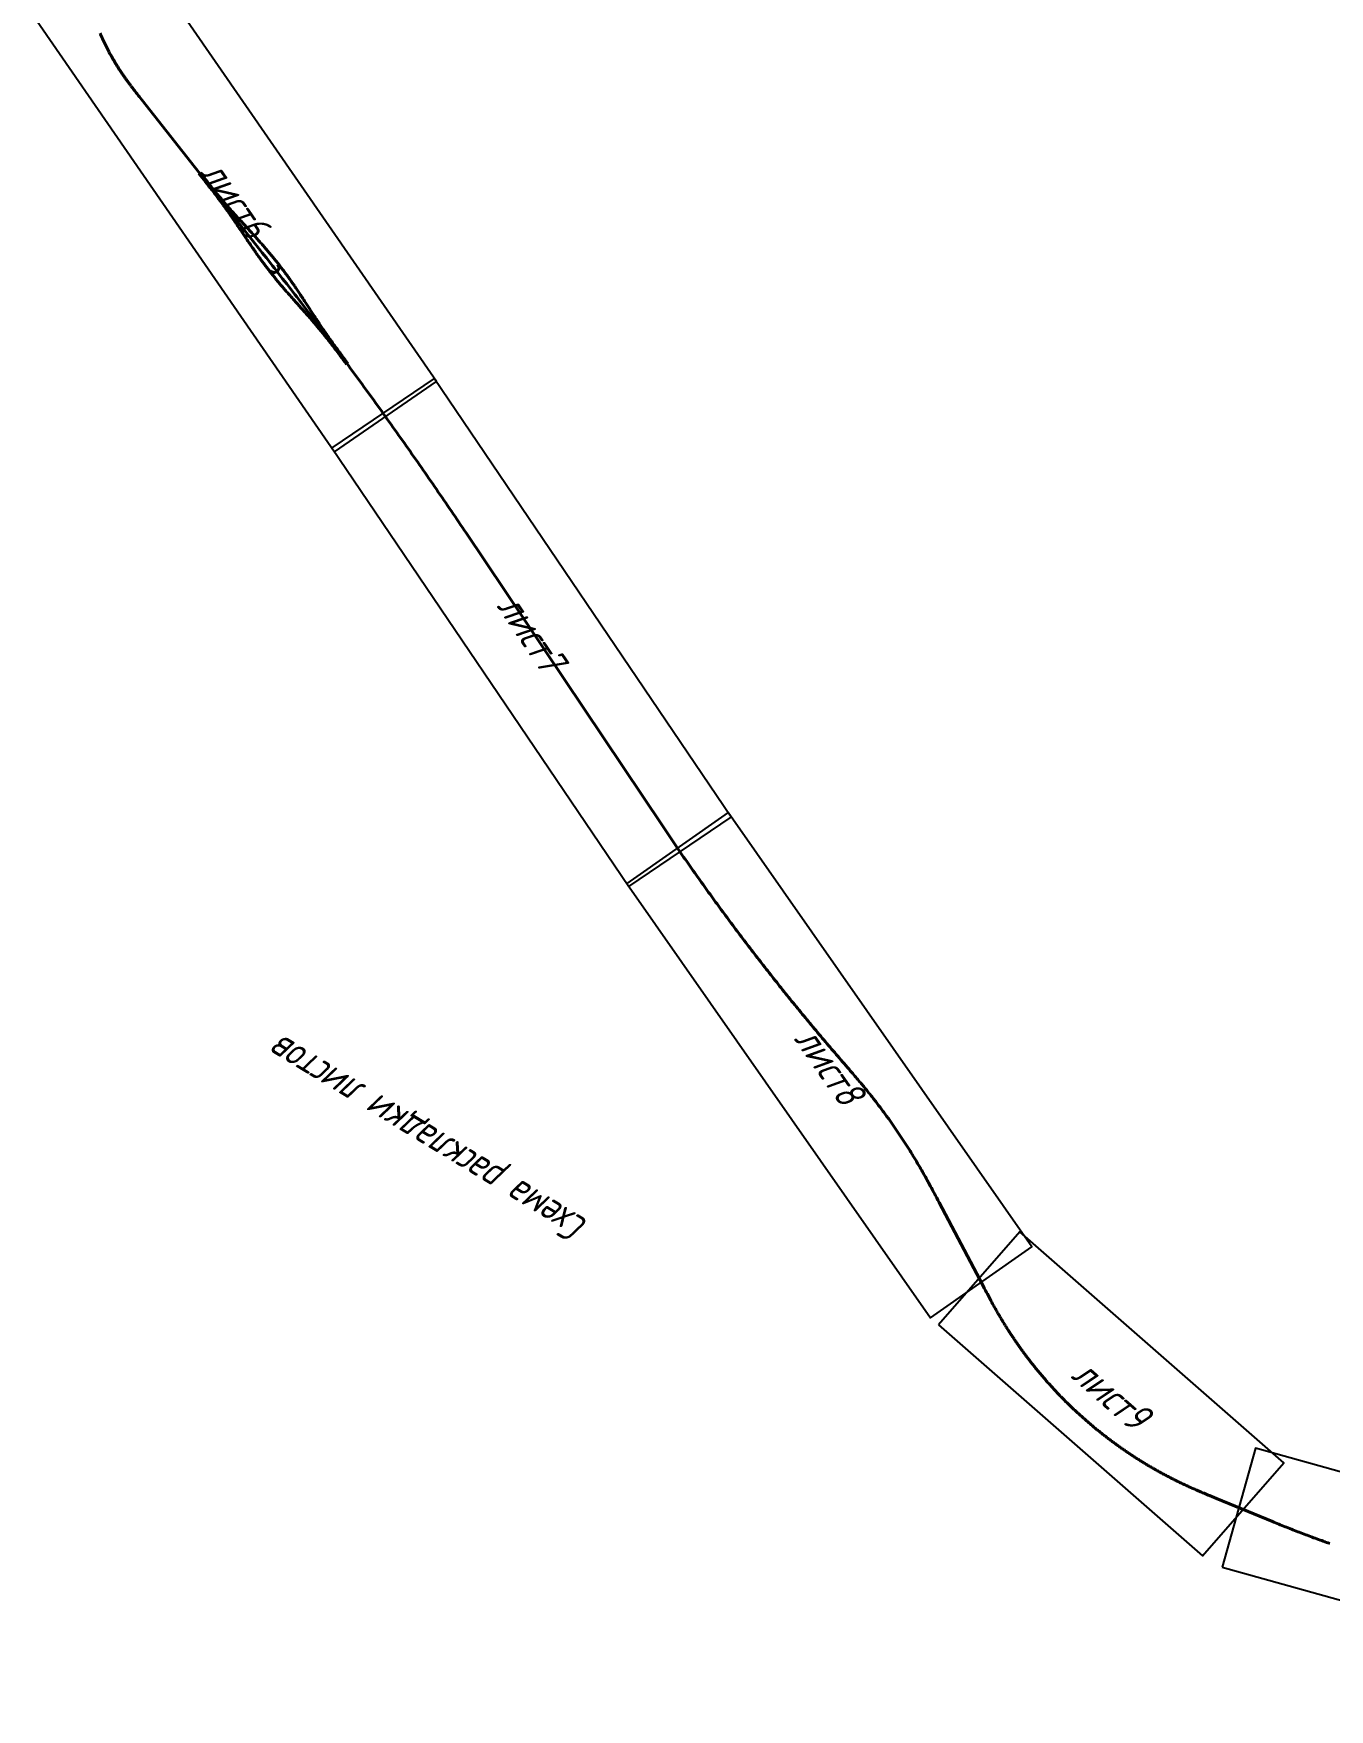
# Model space of a CAD drawing. Header units: metres. Extents: x 6220820 to 6240575, y 5208779 to 5219416.
# Drawn here: x 6236994.4 to 6237037.4, y 5214374.5 to 5214430.1 of the extents above; entities that cross this region are included whole.
import ezdxf
from ezdxf.enums import TextEntityAlignment as Align

# ---------------------------------------------------------------- set-up
doc = ezdxf.new("R2010")
doc.units = ezdxf.units.M
doc.layers.add('1 Этап ПК0+00-178+00.Ситуация.Ось трассы', color=7, linetype='Continuous')
doc.layers.add('1 Этап ПК0+00-178+00.Ситуация.Схема раскладки листов', color=7, linetype='Continuous')
doc.styles.get("Standard").update_dxf_attribs({"font": 'SPDS.shx', "oblique": 15, "height": 2})

# ---------------------------------------------------------------- blocks, each defined once
blk = doc.blocks.new('map2')
at = {"layer": '1 Этап ПК0+00-178+00.Ситуация.Ось трассы', "linetype": 'Continuous', "flags": 128}
for points in [[(-2982.4, 3674.7), (-4674.1, 3200.1), (-4563.3, 2805.4), (-2871.6, 3280)], [(-1760.9, 3475.7), (-2906.4, 3676.9), (-2977.3, 3273.1), (-1831.9, 3071.9)], [(-118.9, 2760.1), (-1726.5, 3469.1), (-1892, 3093.9), (-284.3, 2385)], [(1467, 2032.1), (-129.8, 2765), (-300.8, 2392.4), (1296, 1659.5)], [(3054.9, 1320.1), (1451.6, 2038.8), (1283.9, 1664.6), (2887.2, 946)]]:
    blk.add_lwpolyline(points, close=True, dxfattribs=at)
at = {"layer": '1 Этап ПК0+00-178+00.Ситуация.Ось трассы', "color": 1, "linetype": 'Continuous', "lineweight": 40, "true_color": 0xff0000, "flags": 128}
for points in [[(2836.5, 1255.1), (2834.4, 1256.5), (2832.4, 1258), (2830.3, 1259.4), (2828.2, 1260.9), (2826.2, 1262.3), (2824.1, 1263.8), (2822, 1265.2), (2819.9, 1266.6), (2817.8, 1268), (2815.7, 1269.4), (2813.6, 1270.8), (2811.5, 1272.2), (2809.4, 1273.6), (2807.3, 1275), (2805.2, 1276.4), (2803.1, 1277.8), (2801, 1279.1), (2798.8, 1280.5), (2796.7, 1281.8), (2794.6, 1283.2), (2792.4, 1284.5), (2790.3, 1285.8), (2788.1, 1287.2), (2786, 1288.5), (2783.8, 1289.8), (2781.6, 1291.1), (2779.5, 1292.4), (2777.3, 1293.7), (2775.1, 1295), (2772.9, 1296.2), (2770.8, 1297.5), (2768.6, 1298.8), (2766.4, 1300), (2764.2, 1301.3), (2762, 1302.5), (2759.8, 1303.7), (2757.6, 1305), (2755.4, 1306.2), (2753.2, 1307.4), (2750.9, 1308.6), (2748.7, 1309.8), (2746.5, 1311), (2744.3, 1312.2), (2742, 1313.3), (2739.8, 1314.5), (2737.5, 1315.7), (2735.3, 1316.8), (2733.1, 1318), (2730.8, 1319.1), (2728.5, 1320.3), (2726.3, 1321.4), (2724, 1322.5), (2721.8, 1323.6), (2719.5, 1324.7), (2717.2, 1325.8), (2714.9, 1326.9), (2712.7, 1328), (2710.4, 1329.1), (2708.1, 1330.1), (2705.8, 1331.2), (2703.5, 1332.3), (2701.2, 1333.3), (2698.9, 1334.4), (2696.6, 1335.4), (2694.3, 1336.4), (2692, 1337.4), (2689.7, 1338.4), (2687.5, 1339.4), (2685.2, 1340.4), (2682.9, 1341.4), (2680.6, 1342.4), (2678.3, 1343.3), (2676, 1344.3), (2673.6, 1345.3), (2671.3, 1346.2), (2669, 1347.2), (2666.7, 1348.1), (2664.4, 1349.1), (2662.1, 1350), (2659.2, 1351.2), (2656.3, 1352.3), (2653.4, 1353.5), (2650.4, 1354.6), (2647.5, 1355.7), (2644.6, 1356.9), (2641.7, 1358), (2638.8, 1359.1), (2634.9, 1360.6), (2631, 1362.1), (2627.1, 1363.6), (2623.2, 1365), (2619.3, 1366.5), (2615.4, 1368), (2609.6, 1370.2), (2603.7, 1372.4), (2009.3, 1594.7), (1999, 1598.5), (1988.8, 1602.4), (1978.5, 1606.2), (1968.3, 1610.1), (1958, 1613.9), (1947.8, 1617.8), (1937.6, 1621.7), (1927.3, 1625.6), (1917.1, 1629.5), (1906.9, 1633.4), (1896.7, 1637.3), (1886.5, 1641.2), (1876.2, 1645.1), (1866, 1649.1), (1855.8, 1653), (1845.6, 1657), (1835.4, 1660.9), (1825.2, 1664.9), (1815, 1668.9), (1804.8, 1672.8), (1794.6, 1676.8), (1784.4, 1680.8), (1774.2, 1684.8), (1764, 1688.8), (1753.9, 1692.9), (1743.7, 1696.9), (1733.5, 1700.9), (1723.3, 1704.9), (1713.2, 1709), (1703, 1713), (1692.8, 1717.1), (1682.7, 1721.2), (1672.5, 1725.3), (1662.4, 1729.3), (1652.2, 1733.4), (1642.1, 1737.5), (1631.9, 1741.6), (1621.8, 1745.7), (1611.6, 1749.9), (1601.5, 1754), (1591.4, 1758.1), (1581.2, 1762.3), (1571.1, 1766.4), (1561, 1770.6), (1550.9, 1774.7), (1540.7, 1778.9), (1530.6, 1783.1), (1520.5, 1787.3), (1510.4, 1791.5), (1500.3, 1795.7), (1490.2, 1799.9), (1480.1, 1804.1), (1470, 1808.3), (1459.9, 1812.6), (1449.8, 1816.8), (1439.7, 1821), (1429.6, 1825.3), (1419.5, 1829.6), (1409.5, 1833.8), (1399.4, 1838.1), (1389.3, 1842.4), (1379.3, 1846.7), (1369.2, 1851), (1359.1, 1855.3), (1349.1, 1859.6), (1339, 1863.9), (1329, 1868.2), (1318.9, 1872.6), (1308.9, 1876.9), (1298.8, 1881.3), (1288.8, 1885.6), (1278.7, 1890), (1268.7, 1894.3), (1258.7, 1898.7), (1248.6, 1903.1), (1238.6, 1907.5), (1228.6, 1911.9), (1218.6, 1916.3), (1208.6, 1920.7), (1198.5, 1925.1), (1188.5, 1929.6), (1178.5, 1934), (1168.5, 1938.5), (1158.5, 1942.9), (1148.5, 1947.4), (1138.5, 1951.8), (1128.5, 1956.3), (1118.6, 1960.8), (1108.6, 1965.3), (1098.6, 1969.8), (1088.6, 1974.3), (1078.6, 1978.8), (1068.7, 1983.3), (1058.7, 1987.8), (1048.7, 1992.3), (1038.8, 1996.9), (1028.8, 2001.4), (1018.9, 2006), (1008.9, 2010.5), (999, 2015.1), (989, 2019.7), (979.1, 2024.3), (969.2, 2028.9), (959.2, 2033.5), (949.3, 2038.1), (939.4, 2042.7), (-118.5, 2534.6), (-125.8, 2537.9), (-133, 2541.3), (-140.2, 2544.6), (-147.4, 2547.9), (-154.7, 2551.2), (-161.9, 2554.6), (-169.1, 2557.9), (-176.4, 2561.2), (-183.6, 2564.5), (-190.9, 2567.8), (-198.1, 2571), (-205.4, 2574.3), (-212.6, 2577.6), (-219.9, 2580.8), (-227.2, 2584.1), (-234.4, 2587.3), (-241.7, 2590.6), (-249, 2593.8), (-256.2, 2597), (-263.5, 2600.2), (-270.8, 2603.4), (-278.1, 2606.6), (-285.4, 2609.8), (-292.7, 2613), (-300, 2616.2), (-307.3, 2619.4), (-314.6, 2622.5), (-321.9, 2625.7), (-329.2, 2628.8), (-336.5, 2632), (-343.8, 2635.1), (-351.1, 2638.2), (-358.4, 2641.4), (-365.8, 2644.5), (-373.1, 2647.6), (-380.4, 2650.7), (-387.8, 2653.8), (-395.1, 2656.8), (-402.4, 2659.9), (-409.8, 2663), (-417.1, 2666.1), (-424.5, 2669.1), (-431.8, 2672.2), (-439.2, 2675.2), (-446.5, 2678.2), (-453.9, 2681.3), (-461.3, 2684.3), (-468.6, 2687.3), (-476, 2690.3), (-483.4, 2693.3), (-490.7, 2696.3), (-498.1, 2699.3), (-505.5, 2702.2), (-512.9, 2705.2), (-520.3, 2708.2), (-527.7, 2711.1), (-535.1, 2714), (-542.5, 2717), (-549.9, 2719.9), (-557.3, 2722.8), (-564.7, 2725.8), (-572.1, 2728.7), (-579.5, 2731.6), (-586.9, 2734.5), (-594.3, 2737.3), (-601.7, 2740.2), (-609.2, 2743.1), (-616.6, 2746), (-624, 2748.8), (-631.4, 2751.7), (-638.9, 2754.5), (-646.3, 2757.3), (-653.7, 2760.2), (-661.2, 2763), (-668.6, 2765.8), (-676.1, 2768.6), (-683.5, 2771.4), (-691, 2774.2), (-698.4, 2777), (-705.9, 2779.7), (-713.4, 2782.5), (-720.8, 2785.3), (-728.3, 2788), (-735.8, 2790.8), (-743.2, 2793.5), (-750.7, 2796.2), (-758.2, 2799), (-765.7, 2801.7), (-773.1, 2804.4), (-780.6, 2807.1), (-788.1, 2809.8), (-795.6, 2812.5), (-803.1, 2815.1), (-810.6, 2817.8), (-818.1, 2820.5), (-825.6, 2823.1), (-833.1, 2825.8), (-840.6, 2828.4), (-848.1, 2831), (-855.6, 2833.7), (-863.2, 2836.3), (-870.7, 2838.9), (-878.2, 2841.5), (-885.7, 2844.1), (-893.2, 2846.7), (-900.8, 2849.3), (-908.3, 2851.8), (-915.8, 2854.4), (-923.4, 2857), (-930.9, 2859.5), (-938.4, 2862.1), (-946, 2864.6), (-953.5, 2867.1), (-961.1, 2869.6), (-968.6, 2872.2), (-976.2, 2874.7), (-983.7, 2877.2), (-991.3, 2879.6), (-998.9, 2882.1), (-1006.4, 2884.6), (-1014, 2887.1), (-1021.6, 2889.5), (-1029.1, 2892), (-1036.7, 2894.4), (-1044.3, 2896.9), (-1052.2, 2899.4), (-1060.1, 2902), (-1068.1, 2904.5), (-1074, 2906.5), (-1080, 2908.4), (-1085.9, 2910.3), (-1091.8, 2912.3), (-1096.6, 2913.8), (-1101.3, 2915.4), (-1106.1, 2917), (-1110.8, 2918.6), (-1115.6, 2920.2), (-1119.5, 2921.5), (-1123.5, 2922.8), (-1127.4, 2924.2), (-1131.3, 2925.5), (-1135.3, 2926.9), (-1139.2, 2928.3), (-1143, 2929.6), (-1146.8, 2930.9), (-1150.5, 2932.2), (-1154.3, 2933.6), (-1158, 2934.9), (-1161.8, 2936.3), (-1165.5, 2937.7), (-1169.3, 2939), (-1173, 2940.4), (-1176.8, 2941.8), (-1180.5, 2943.2), (-1184.3, 2944.6), (-1188, 2946), (-1191.7, 2947.4), (-1195.5, 2948.8), (-1199.2, 2950.3), (-1202.9, 2951.7), (-1206.6, 2953.2), (-1210.4, 2954.6), (-1214.1, 2956.1), (-1217.8, 2957.6), (-1221.5, 2959), (-1225.2, 2960.5), (-1228.9, 2962), (-1232.6, 2963.5), (-1236.3, 2965), (-1240, 2966.5), (-1243.7, 2968), (-1247.4, 2969.6), (-1251.1, 2971.1), (-1254.8, 2972.7), (-1258.4, 2974.2), (-1262.1, 2975.8), (-1265.8, 2977.3), (-1269.5, 2978.9), (-1273.1, 2980.5), (-1276.8, 2982.1), (-1280.5, 2983.7), (-1284.1, 2985.3), (-1287.8, 2986.9), (-1291.4, 2988.5), (-1295.1, 2990.1), (-1298.7, 2991.7), (-1302.4, 2993.4), (-1306, 2995), (-1309.6, 2996.7), (-1313.3, 2998.3), (-1316.9, 3000), (-1320.5, 3001.7), (-1324.2, 3003.4), (-1327.8, 3005.1), (-1331.4, 3006.8), (-1335, 3008.5), (-1338.6, 3010.2), (-1342.2, 3011.9), (-1345.8, 3013.6), (-1349.4, 3015.3), (-1353, 3017.1), (-1356.6, 3018.8), (-1360.2, 3020.6), (-1363.8, 3022.3), (-1367.4, 3024.1), (-1370.9, 3025.9), (-1374.5, 3027.7), (-1378.1, 3029.5), (-1381.6, 3031.3), (-1385.2, 3033.1), (-1388.8, 3034.9), (-1392.3, 3036.7), (-1395.9, 3038.5), (-1399.4, 3040.4), (-1403, 3042.2), (-1406.5, 3044), (-1410, 3045.9), (-1413.6, 3047.8), (-1417.1, 3049.6), (-1420.6, 3051.5), (-1424.2, 3053.4), (-1427.7, 3055.3), (-1431.2, 3057.2), (-1434.7, 3059.1), (-1438.2, 3061), (-1441.7, 3062.9), (-1445.2, 3064.8), (-1448.7, 3066.7), (-1452.2, 3068.7), (-1455.7, 3070.6), (-1459.2, 3072.6), (-1462.7, 3074.5), (-1466.1, 3076.5), (-1469.8, 3078.6), (-1473.4, 3080.6), (-1477, 3082.7), (-1480.6, 3084.8), (-1484.2, 3086.9), (-1487.8, 3089), (-1492.1, 3091.5), (-1496.4, 3094), (-1500.8, 3096.5), (-1505.1, 3099.1), (-1509.4, 3101.6), (-1514.7, 3104.8), (-1520.1, 3108), (-1525.5, 3111.2), (-1530.9, 3114.4), (-1538, 3118.7), (-1545.1, 3123), (-1552.3, 3127.3), (-1820.6, 3288.3), (-1827.8, 3292.6), (-1834.9, 3296.9), (-1842.1, 3301.2), (-1846.4, 3303.7), (-1850.7, 3306.3), (-1855, 3308.8), (-1859.3, 3311.4), (-1863.6, 3313.9), (-1867.2, 3316), (-1870.8, 3318.1), (-1874.4, 3320.2), (-1878, 3322.3), (-1881.6, 3324.4), (-1885.2, 3326.5), (-1888.3, 3328.3), (-1891.4, 3330), (-1894.5, 3331.8), (-1897.6, 3333.5), (-1900.7, 3335.3), (-1903.9, 3337), (-1907, 3338.8), (-1909.9, 3340.4), (-1912.8, 3342), (-1915.8, 3343.6), (-1918.7, 3345.2), (-1921.6, 3346.8), (-1924.6, 3348.3), (-1927.5, 3349.9), (-1930.5, 3351.5), (-1933.5, 3353), (-1936.4, 3354.6), (-1939.4, 3356.1), (-1942.3, 3357.6), (-1945.3, 3359.2), (-1948.3, 3360.7), (-1951.3, 3362.2), (-1954.2, 3363.7), (-1957.2, 3365.2), (-1960.2, 3366.7), (-1963.2, 3368.2), (-1966.2, 3369.7), (-1969.2, 3371.1), (-1972.2, 3372.6), (-1975.2, 3374.1), (-1978.2, 3375.5), (-1981.2, 3377), (-1984.3, 3378.4), (-1987.3, 3379.8), (-1990.3, 3381.2), (-1993.3, 3382.7), (-1996.4, 3384.1), (-1999.4, 3385.5), (-2002.4, 3386.9), (-2005.5, 3388.2), (-2008.5, 3389.6), (-2011.6, 3391), (-2014.6, 3392.3), (-2017.7, 3393.7), (-2020.7, 3395.1), (-2023.8, 3396.4), (-2026.8, 3397.7), (-2029.9, 3399.1), (-2033, 3400.4), (-2036.1, 3401.7), (-2039.1, 3403), (-2042.2, 3404.3), (-2045.3, 3405.6), (-2048.4, 3406.9), (-2051.5, 3408.1), (-2054.6, 3409.4), (-2057.6, 3410.7), (-2060.7, 3411.9), (-2063.8, 3413.2), (-2066.9, 3414.4), (-2070.1, 3415.6), (-2073.2, 3416.8), (-2076.3, 3418.1), (-2079.4, 3419.3), (-2082.5, 3420.5), (-2085.6, 3421.7), (-2088.8, 3422.9), (-2091.9, 3424), (-2095, 3425.2), (-2098.1, 3426.4), (-2101.3, 3427.5), (-2104.4, 3428.7), (-2107.5, 3429.8), (-2110.7, 3430.9), (-2113.8, 3432.1), (-2117, 3433.2), (-2120.1, 3434.3), (-2123.3, 3435.4), (-2126.4, 3436.5), (-2129.6, 3437.6), (-2132.8, 3438.7), (-2135.9, 3439.7), (-2139.1, 3440.8), (-2142.3, 3441.9), (-2145.4, 3442.9), (-2148.6, 3444), (-2151.8, 3445), (-2155, 3446), (-2158.1, 3447), (-2161.3, 3448.1), (-2164.5, 3449.1), (-2167.7, 3450.1), (-2170.9, 3451.1), (-2174.1, 3452), (-2177.3, 3453), (-2180.5, 3454), (-2183.7, 3454.9), (-2186.9, 3455.9), (-2190.1, 3456.8), (-2193.3, 3457.8), (-2196.5, 3458.7), (-2199.7, 3459.6), (-2202.9, 3460.5), (-2206.1, 3461.4), (-2209.4, 3462.3), (-2212.6, 3463.2), (-2215.8, 3464.1), (-2219, 3465), (-2222.3, 3465.9), (-2225.5, 3466.7), (-2228.7, 3467.6), (-2231.9, 3468.4), (-2235.2, 3469.2), (-2238.4, 3470.1), (-2241.7, 3470.9), (-2244.9, 3471.7), (-2248.1, 3472.5), (-2251.4, 3473.3), (-2254.6, 3474.1), (-2257.9, 3474.9), (-2261.1, 3475.7), (-2264.4, 3476.4), (-2267.6, 3477.2), (-2270.9, 3477.9), (-2274.1, 3478.7), (-2277.4, 3479.4), (-2280.7, 3480.1), (-2283.9, 3480.9), (-2287.2, 3481.6), (-2290.5, 3482.3), (-2293.7, 3483), (-2297, 3483.7), (-2300.3, 3484.4), (-2303.5, 3485), (-2306.8, 3485.7), (-2310.1, 3486.3), (-2313.4, 3487), (-2316.6, 3487.6), (-2319.9, 3488.3), (-2323.2, 3488.9), (-2326.5, 3489.5), (-2329.8, 3490.1), (-2333.1, 3490.7), (-2336.3, 3491.3), (-2339.6, 3491.9), (-2342.9, 3492.5), (-2346.2, 3493.1), (-2349.5, 3493.6), (-2352.8, 3494.2), (-2356.1, 3494.7), (-2359.4, 3495.3), (-2362.7, 3495.8), (-2366, 3496.3), (-2369.3, 3496.9), (-2372.6, 3497.4), (-2375.9, 3497.9), (-2379.2, 3498.4), (-2382.5, 3498.8), (-2385.8, 3499.3), (-2389.1, 3499.8), (-2392.4, 3500.2), (-2395.7, 3500.7), (-2399, 3501.1), (-2402.4, 3501.6), (-2405.7, 3502), (-2409, 3502.4), (-2412.3, 3502.9), (-2415.6, 3503.3), (-2418.9, 3503.7), (-2422.2, 3504), (-2425.6, 3504.4), (-2428.9, 3504.8), (-2432.2, 3505.2), (-2435.5, 3505.5), (-2438.9, 3505.9), (-2442.2, 3506.2), (-2445.5, 3506.6), (-2448.8, 3506.9), (-2452.1, 3507.2), (-2455.5, 3507.5), (-2458.8, 3507.8), (-2462.1, 3508.1), (-2465.5, 3508.4), (-2468.8, 3508.7), (-2472.1, 3509), (-2475.4, 3509.2), (-2478.8, 3509.5), (-2482.1, 3509.7), (-2485.4, 3510), (-2488.8, 3510.2), (-2492.1, 3510.4), (-2495.4, 3510.6), (-2498.8, 3510.8), (-2502.1, 3511), (-2505.4, 3511.2), (-2508.8, 3511.4), (-2512.1, 3511.6), (-2515.5, 3511.8), (-2518.8, 3511.9), (-2522.1, 3512.1), (-2525.5, 3512.2), (-2528.8, 3512.3), (-2532.1, 3512.5), (-2535.5, 3512.6), (-2538.8, 3512.7), (-2542.2, 3512.8), (-2545.5, 3512.9), (-2548.8, 3513), (-2552.2, 3513.1), (-2555.5, 3513.1), (-2558.9, 3513.2), (-2562.2, 3513.3), (-2565.5, 3513.3), (-2568.9, 3513.4), (-2572.2, 3513.4), (-2575.6, 3513.4), (-2578.9, 3513.4), (-2582.2, 3513.4), (-2585.6, 3513.4), (-2588.9, 3513.4), (-2592.3, 3513.4), (-2595.6, 3513.4), (-2598.9, 3513.4), (-2602.3, 3513.3), (-2605.6, 3513.3), (-2609, 3513.2), (-2612.3, 3513.2), (-2615.7, 3513.1), (-2619, 3513), (-2622.3, 3512.9), (-2625.7, 3512.8), (-2629, 3512.7), (-2632.3, 3512.6), (-2635.7, 3512.5), (-2639, 3512.4), (-2642.4, 3512.2), (-2645.7, 3512.1), (-2649, 3511.9), (-2652.4, 3511.8), (-2655.7, 3511.6), (-2659, 3511.4), (-2662.4, 3511.3), (-2665.7, 3511.1), (-2669.1, 3510.9), (-2672.4, 3510.7), (-2675.7, 3510.4), (-2679.1, 3510.2), (-2682.4, 3510), (-2685.7, 3509.8), (-2689.1, 3509.5), (-2692.4, 3509.3), (-2695.7, 3509), (-2699, 3508.7), (-2702.4, 3508.4), (-2705.7, 3508.2), (-2709, 3507.9), (-2712.4, 3507.6), (-2715.7, 3507.3), (-2719, 3506.9), (-2722.3, 3506.6), (-2725.7, 3506.3), (-2729, 3505.9), (-2732.3, 3505.6), (-2735.6, 3505.2), (-2738.9, 3504.9), (-2742.3, 3504.5), (-2745.6, 3504.1), (-2748.9, 3503.7), (-2752.5, 3503.3), (-2756, 3502.9), (-2759.5, 3502.4), (-2763.1, 3502), (-2766.6, 3501.5), (-2770.2, 3501), (-2773.7, 3500.6), (-2777.8, 3500), (-2782, 3499.4), (-2786.1, 3498.9), (-2790.2, 3498.3), (-2794.3, 3497.7), (-2798.5, 3497.1), (-2803.4, 3496.4), (-2808.4, 3495.6), (-2813.3, 3494.9), (-2818.2, 3494.2), (-2823.2, 3493.4), (-2831.4, 3492.1), (-2839.7, 3490.9), (-2847.9, 3489.6), (-3045.7, 3459), (-3051.3, 3458.1), (-3056.9, 3457.2), (-3062.5, 3456.3), (-3068.1, 3455.4), (-3073.6, 3454.5), (-3079.2, 3453.6), (-3084.8, 3452.7), (-3090.4, 3451.8), (-3096, 3450.8), (-3101.5, 3449.9), (-3107.1, 3449), (-3112.7, 3448), (-3118.2, 3447), (-3123.8, 3446.1), (-3129.4, 3445.1), (-3134.9, 3444.1), (-3140.5, 3443.1), (-3146.1, 3442.1), (-3151.6, 3441.1), (-3157.2, 3440.1), (-3162.7, 3439), (-3168.3, 3438), (-3173.9, 3437), (-3179.4, 3435.9), (-3185, 3434.9), (-3190.5, 3433.8), (-3196.1, 3432.7), (-3201.6, 3431.6), (-3207.2, 3430.6), (-3212.7, 3429.5), (-3218.3, 3428.3), (-3223.8, 3427.2), (-3229.3, 3426.1), (-3234.9, 3425), (-3240.4, 3423.9), (-3245.9, 3422.7)], [(2312.8, 1478.5), (2299.6, 1483.4), (2291.7, 1486.4), (2283.9, 1489.3), (2276.1, 1492.2), (2271.4, 1493.9), (2266.8, 1495.7), (2262.1, 1497.4), (2257.4, 1499.1), (2252.7, 1500.8), (2248.8, 1502.2), (2244.8, 1503.7), (2240.9, 1505.1), (2237, 1506.5), (2233.1, 1507.9), (2229.1, 1509.3), (2225.8, 1510.5), (2222.4, 1511.6), (2219, 1512.8), (2215.7, 1514), (2212.3, 1515.1), (2208.9, 1516.3), (2205.5, 1517.4), (2202.8, 1518.3), (2200, 1519.3), (2197.3, 1520.2), (2194.5, 1521.1), (2191.8, 1522), (2188.4, 1523.1), (2185, 1524.2), (2181.6, 1525.3), (2178.2, 1526.3), (2174.8, 1527.4), (2171.3, 1528.5), (2167.9, 1529.5), (2164, 1530.8), (2160, 1532), (2156, 1533.2), (2152, 1534.4), (2148, 1535.6), (2144, 1536.8), (2139.2, 1538.2), (2134.4, 1539.6), (2129.6, 1541.1), (2124.8, 1542.5), (2120, 1543.9), (2112, 1546.2), (2104, 1548.5), (2096, 1550.8), (2088, 1553.1), (2080, 1555.5), (2072, 1557.8), (2067.2, 1559.2), (2062.4, 1560.6), (2057.6, 1562), (2052.8, 1563.4), (2048, 1564.8), (2044, 1566), (2040, 1567.2), (2036.1, 1568.4), (2032.1, 1569.7), (2028.1, 1570.9), (2024.1, 1572.1), (2020.7, 1573.2), (2017.3, 1574.2), (2013.9, 1575.3), (2010.5, 1576.4), (2007.1, 1577.5), (2003.7, 1578.6), (2000.3, 1579.7), (1997, 1580.7), (1993.8, 1581.8), (1990.5, 1582.9), (1987.3, 1584), (1984, 1585.1), (1980.8, 1586.2), (1977.5, 1587.3), (1974.3, 1588.4), (1971, 1589.5), (1967.8, 1590.7), (1964.6, 1591.8), (1961.3, 1593), (1958.1, 1594.1), (1954.9, 1595.3), (1951.6, 1596.4), (1948.4, 1597.6), (1945.2, 1598.8), (1942, 1600), (1938.8, 1601.2), (1935.6, 1602.4), (1932.4, 1603.6), (1929.1, 1604.8), (1925.9, 1606.1), (1922.7, 1607.3), (1919.5, 1608.5), (1916.4, 1609.8), (1913.2, 1611.1), (1910, 1612.3), (1906.8, 1613.6), (1903.6, 1614.9), (1900.4, 1616.2), (1897.3, 1617.5), (1894.1, 1618.8), (1890.9, 1620.1), (1887.7, 1621.4), (1884.6, 1622.7), (1881.4, 1624), (1878.3, 1625.4), (1875.1, 1626.7), (1872, 1628.1), (1868.8, 1629.4), (1865.7, 1630.8), (1862.5, 1632.2), (1859.4, 1633.5), (1856.1, 1635), (1852.8, 1636.4), (1849.6, 1637.9), (1846.3, 1639.4), (1843.1, 1640.8), (1839.8, 1642.3), (1836.6, 1643.8), (1832.8, 1645.6), (1829, 1647.3), (1825.2, 1649.1), (1821.5, 1650.8), (1817.7, 1652.6), (1813.9, 1654.4), (1809.4, 1656.5), (1804.9, 1658.6), (1800.4, 1660.8), (1795.8, 1662.9), (1791.3, 1665.1), (1783.8, 1668.7), (1776.3, 1672.3), (1768.8, 1675.9), (1761.3, 1679.5), (1753.8, 1683.2), (1746.3, 1686.8), (1741.8, 1688.9), (1737.3, 1691.1), (1732.7, 1693.2), (1728.2, 1695.4), (1723.7, 1697.5), (1719.9, 1699.3), (1716.2, 1701.1), (1712.4, 1702.8), (1708.6, 1704.6), (1704.8, 1706.4), (1701.1, 1708.1), (1697.8, 1709.6), (1694.6, 1711.1), (1691.3, 1712.6), (1688.1, 1714.1), (1684.8, 1715.6), (1681.6, 1717), (1678.3, 1718.5), (1675.2, 1719.9), (1672.1, 1721.3), (1668.8, 1722.7), (1665.6, 1724.1), (1662.3, 1725.6), (1659, 1727), (1655.7, 1728.4), (1652.5, 1729.8), (1649.2, 1731.2), (1645.3, 1732.9), (1641.5, 1734.5), (1637.7, 1736.1), (1633.8, 1737.8), (1630, 1739.4), (1626.1, 1741), (1621.5, 1742.9), (1616.9, 1744.8), (1612.3, 1746.8), (1607.7, 1748.7), (1603.1, 1750.6), (1595.4, 1753.8), (1587.6, 1756.9), (1579.9, 1760.1), (1566.1, 1765.8)], [(2314.5, 1483.2), (2290.6, 1492.1), (2282.8, 1495), (2275, 1498), (2267.2, 1500.9), (2262.5, 1502.7), (2257.8, 1504.4), (2253.2, 1506.2), (2248.5, 1508), (2243.8, 1509.8), (2239.9, 1511.3), (2236, 1512.8), (2232.1, 1514.3), (2228.3, 1515.8), (2224.4, 1517.3), (2220.5, 1518.8), (2217.2, 1520.2), (2213.9, 1521.5), (2210.6, 1522.8), (2207.2, 1524.1), (2203.9, 1525.5), (2200.6, 1526.8), (2197.3, 1528.2), (2194.3, 1529.4), (2191.4, 1530.7), (2188.4, 1531.9), (2185.4, 1533.2), (2182.4, 1534.4), (2179.1, 1535.8), (2175.8, 1537.3), (2172.6, 1538.7), (2169.3, 1540.1), (2166, 1541.5), (2162.7, 1543), (2159.5, 1544.4), (2155.7, 1546.1), (2151.9, 1547.8), (2148.1, 1549.5), (2144.3, 1551.2), (2140.5, 1552.9), (2136.7, 1554.6), (2132.1, 1556.7), (2127.6, 1558.8), (2123, 1560.9), (2118.5, 1563), (2113.9, 1565.1), (2106.4, 1568.6), (2098.8, 1572.1), (2091.3, 1575.6), (2083.7, 1579.1), (2076.2, 1582.6), (2068.6, 1586.1), (2064.1, 1588.2), (2059.5, 1590.3), (2055, 1592.4), (2050.4, 1594.5), (2045.9, 1596.6), (2042.1, 1598.3), (2038.3, 1600), (2034.5, 1601.7), (2030.7, 1603.4), (2026.9, 1605.1), (2023.1, 1606.8), (2019.8, 1608.2), (2016.5, 1609.7), (2013.3, 1611.1), (2010, 1612.5), (2006.7, 1614), (2003.4, 1615.4), (2000.1, 1616.8), (1997, 1618.1), (1993.9, 1619.4), (1990.8, 1620.7), (1987.6, 1622), (1984.5, 1623.3), (1981.3, 1624.6), (1978.2, 1625.9), (1975, 1627.2), (1971.9, 1628.4), (1968.7, 1629.7), (1965.6, 1630.9), (1962.4, 1632.2), (1959.3, 1633.4), (1956.1, 1634.7), (1952.9, 1635.9), (1949.8, 1637.1), (1946.6, 1638.3), (1943.4, 1639.5), (1940.2, 1640.7), (1937.1, 1641.9), (1933.9, 1643.1), (1930.7, 1644.3), (1927.5, 1645.4), (1924.3, 1646.6), (1921.1, 1647.8), (1917.9, 1648.9), (1914.7, 1650), (1911.5, 1651.2), (1908.3, 1652.3), (1905.1, 1653.4), (1901.9, 1654.5), (1898.7, 1655.6), (1895.3, 1656.8), (1891.9, 1657.9), (1888.5, 1659.1), (1885.1, 1660.2), (1881.8, 1661.3), (1878.4, 1662.4), (1875, 1663.5), (1871, 1664.8), (1867, 1666.1), (1863.1, 1667.4), (1859.1, 1668.6), (1855.1, 1669.9), (1851.2, 1671.1), (1846.4, 1672.6), (1841.6, 1674.1), (1836.8, 1675.6), (1832.1, 1677.1), (1827.3, 1678.6), (1819.3, 1681), (1811.3, 1683.4), (1803.4, 1685.9), (1795.4, 1688.3), (1787.4, 1690.7), (1779.5, 1693.2), (1774.7, 1694.7), (1769.9, 1696.1), (1765.1, 1697.6), (1760.4, 1699.1), (1755.6, 1700.6), (1751.6, 1701.9), (1747.6, 1703.1), (1743.7, 1704.4), (1739.7, 1705.6), (1735.7, 1706.9), (1731.8, 1708.2), (1728.4, 1709.3), (1725, 1710.4), (1721.6, 1711.6), (1718.2, 1712.7), (1714.8, 1713.8), (1711.4, 1715), (1708.1, 1716.1), (1704.9, 1717.2), (1701.8, 1718.3), (1698.7, 1719.4), (1695.5, 1720.5), (1692.4, 1721.6), (1689.3, 1722.7), (1686.2, 1723.8), (1683.1, 1724.9), (1680, 1726.1), (1676.8, 1727.2), (1673.7, 1728.3), (1670.6, 1729.5), (1667.3, 1730.7), (1663.9, 1732), (1660.6, 1733.3), (1657.3, 1734.5), (1653.9, 1735.8), (1650.6, 1737.1), (1647.3, 1738.4), (1643.4, 1739.9), (1639.5, 1741.4), (1635.6, 1742.9), (1631.7, 1744.5), (1627.9, 1746), (1624, 1747.6), (1619.4, 1749.4), (1614.7, 1751.3), (1610.1, 1753.2), (1605.5, 1755.1), (1600.8, 1756.9), (1593.1, 1760.1), (1585.4, 1763.3), (1577.7, 1766.4), (1568, 1770.4)], [(1944.3, 1635.2), (1944, 1635.3), (1943.6, 1635.4), (1943.3, 1635.5), (1943, 1635.6), (1942.7, 1635.7), (1942.3, 1635.8), (1942, 1635.8), (1941.6, 1635.9), (1941.3, 1636), (1941, 1636), (1940.6, 1636), (1940.3, 1636.1), (1940, 1636.1), (1939.6, 1636.1), (1939.3, 1636.1), (1938.9, 1636.1), (1938.6, 1636.1), (1938.2, 1636.1), (1937.9, 1636.1), (1937.6, 1636.1), (1937.2, 1636), (1936.9, 1636), (1936.6, 1635.9), (1936.2, 1635.9), (1935.9, 1635.8), (1935.5, 1635.7), (1935.2, 1635.6), (1934.9, 1635.5), (1934.6, 1635.4), (1934.2, 1635.3), (1933.9, 1635.2), (1933.6, 1635.1), (1933.3, 1635), (1933, 1634.8), (1932.7, 1634.7), (1932.3, 1634.5), (1932, 1634.4), (1931.7, 1634.2), (1931.4, 1634.1), (1931.2, 1633.9), (1930.9, 1633.7), (1930.6, 1633.5), (1930.3, 1633.3), (1930, 1633.1), (1929.8, 1632.9), (1929.5, 1632.7), (1929.2, 1632.5), (1929, 1632.2), (1928.7, 1632), (1928.5, 1631.8), (1928.2, 1631.5), (1928, 1631.3), (1927.8, 1631), (1927.6, 1630.8), (1927.3, 1630.5), (1927.1, 1630.2), (1926.9, 1630), (1926.7, 1629.7), (1926.5, 1629.4), (1926.3, 1629.1), (1926.2, 1628.8), (1926, 1628.5), (1925.8, 1628.2), (1925.7, 1627.9), (1925.5, 1627.6), (1925.4, 1627.3), (1925.2, 1627), (1925.1, 1626.7), (1925, 1626.4), (1924.9, 1626), (1924.8, 1625.7), (1924.7, 1625.4), (1924.6, 1625.1), (1924.5, 1624.7), (1924.4, 1624.4), (1924.3, 1624.1), (1924.3, 1623.7), (1924.2, 1623.4), (1924.2, 1623.1), (1924.1, 1622.7), (1924.1, 1622.4), (1924.1, 1622), (1924.1, 1621.7), (1924.1, 1621.4), (1924, 1621), (1924.1, 1620.7), (1924.1, 1620.3), (1924.1, 1620), (1924.1, 1619.6), (1924.2, 1619.3), (1924.2, 1619), (1924.3, 1618.6), (1924.3, 1618.3), (1924.4, 1618), (1924.5, 1617.6), (1924.5, 1617.3), (1924.6, 1617), (1924.7, 1616.6), (1924.8, 1616.3), (1925, 1616), (1925.1, 1615.7), (1925.2, 1615.4), (1925.3, 1615), (1925.5, 1614.7), (1925.6, 1614.4), (1925.8, 1614.1), (1925.9, 1613.8), (1926.1, 1613.5), (1926.3, 1613.2), (1926.5, 1612.9), (1926.7, 1612.7), (1926.9, 1612.4), (1927.1, 1612.1), (1927.3, 1611.8), (1927.5, 1611.6), (1927.7, 1611.3), (1927.9, 1611.1), (1928.2, 1610.8), (1928.4, 1610.6), (1928.6, 1610.3), (1928.9, 1610.1), (1929.2, 1609.9), (1929.4, 1609.6), (1929.7, 1609.4), (1929.9, 1609.2), (1930.2, 1609), (1930.5, 1608.8), (1930.8, 1608.6), (1931.1, 1608.4), (1931.4, 1608.3), (1931.7, 1608.1), (1931.9, 1607.9), (1932.3, 1607.8), (1932.6, 1607.6), (1932.9, 1607.5), (1933.2, 1607.3), (1933.5, 1607.2), (1933.8, 1607.1)]]:
    blk.add_lwpolyline(points, dxfattribs=at)
at = {"layer": '1 Этап ПК0+00-178+00.Ситуация.Ось трассы', "linetype": 'Continuous', "oblique": 15}
blk.add_text('Схема раскладки листов', height=96, dxfattribs=at).set_placement((0, 3780.9), align=Align.CENTER)
for s, rotation, p in [('лист9', 170.0339, (-2369.1, 3374.4)), ('лист8', 156.2034, (-1005.4, 2927)), ('лист7', 155.3469, (583.1, 2212.2)), ('лист6', 155.8574, (2169.4, 1492.4))]:
    blk.add_text(s, height=96, rotation=rotation, dxfattribs=at).set_placement(p, align=Align.MIDDLE_CENTER)

msp = doc.modelspace()

# ---------------------------------------------------------------- block references
at = {"layer": '1 Этап ПК0+00-178+00.Ситуация.Схема раскладки листов', "linetype": 'Continuous', "xscale": 0.009999999776482582, "yscale": 0.009999999776482582, "zscale": 0.009999999776482582, "rotation": 148.7666427647552}
msp.add_blockref('map2', (6237027.372, 5214426.126), dxfattribs=at)

doc.saveas('drawing.dxf')
